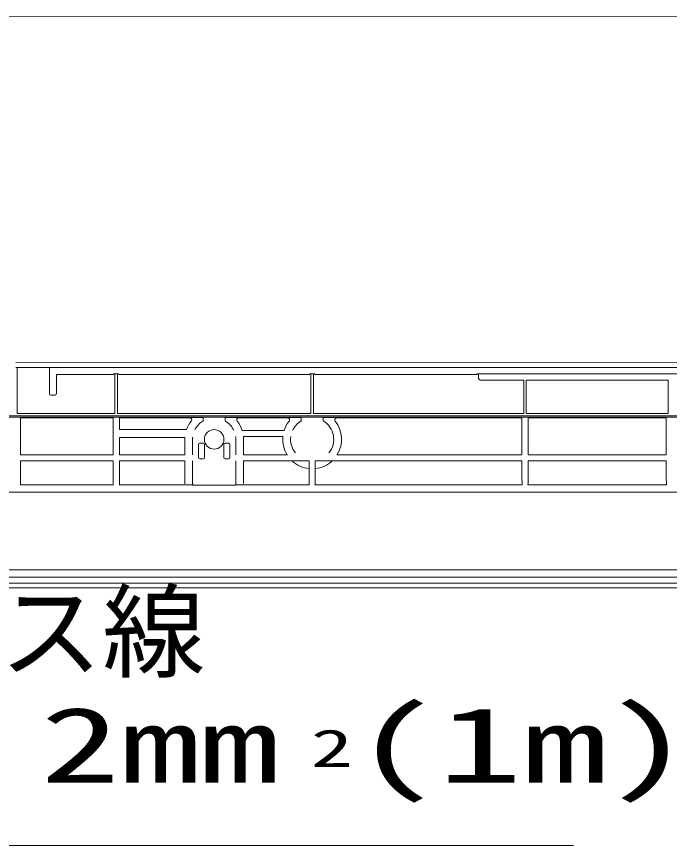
# Model space of a CAD drawing. Units: millimetres on the paper. Extents: x -305 to 305, y -152 to 152.
# Drawn here: x 54.6 to 71.26, y 71.07 to 92.22 of the extents above; entities that cross this region are included whole.
import ezdxf
from ezdxf.enums import TextEntityAlignment as Align

# ---------------------------------------------------------------- set-up
doc = ezdxf.new("R2010")
doc.units = ezdxf.units.MM
doc.layers.add('0-3_S3', color=7, linetype='Continuous', lineweight=9)
doc.styles.add('ＭＳ ゴシック', font='')
doc.styles.get('ＭＳ ゴシック').set_extended_font_data('MS Gothic')

msp = doc.modelspace()

# ---------------------------------------------------------------- linework, layer by layer
at = {"layer": '0-3_S3'}
for p, q in [((74.779, 92.223), (52.869, 92.216)), ((76.482, 83.394), (54.582, 83.387)), ((76.482, 83.274), (54.582, 83.267)), ((54.613, 82.096), (54.613, 83.267)), ((55.44, 82.593), (55.44, 83.267)), ((55.612, 83.088), (55.612, 82.593)), ((56.959, 83.088), (55.612, 83.088)), ((56.96, 83.09), (56.959, 83.088)), ((57.06, 83.09), (56.96, 83.09)), ((57.06, 83.09), (57.079, 83.108)), ((57.109, 83.109), (57.172, 83.109)), ((57.22, 83.09), (57.202, 83.108)), ((62.06, 83.09), (57.22, 83.09)), ((62.06, 83.09), (62.079, 83.108)), ((62.109, 83.109), (62.172, 83.109)), ((62.22, 83.09), (62.202, 83.108)), ((66.333, 83.09), (62.22, 83.09)), ((66.381, 83.109), (66.381, 83.012)), ((55.582, 82.563), (55.47, 82.563)), ((51.669, 82.032), (92.457, 82.032)), ((92.457, 82.002), (51.669, 82.002)), ((57.06, 81.984), (54.701, 81.984)), ((54.701, 81.984), (54.701, 81.044)), ((57.06, 81.044), (57.06, 81.984)), ((59.016, 81.984), (57.22, 81.984)), ((57.22, 81.984), (57.22, 81.684)), ((59.025, 81.989), (59.016, 81.984)), ((59.359, 81.989), (59.025, 81.989)), ((59.359, 81.906), (59.359, 81.989)), ((60.256, 81.989), (59.922, 81.989)), ((59.922, 81.989), (59.922, 81.906)), ((60.256, 81.989), (60.265, 81.984)), ((61.516, 81.984), (60.265, 81.984)), ((61.525, 81.989), (61.516, 81.984)), ((61.859, 81.989), (61.525, 81.989)), ((61.859, 81.906), (61.859, 81.989)), ((62.756, 81.989), (62.422, 81.989)), ((62.422, 81.989), (62.422, 81.906)), ((62.756, 81.989), (62.765, 81.984)), ((67.493, 81.984), (62.765, 81.984)), ((67.493, 81.044), (67.493, 81.984)), ((71.177, 81.984), (67.653, 81.984)), ((67.653, 81.984), (67.653, 81.044)), ((71.177, 81.044), (71.177, 81.984)), ((57.22, 81.684), (58.933, 81.684)), ((60.354, 81.664), (61.427, 81.664)), ((61.43, 81.66), (61.427, 81.664)), ((57.22, 81.484), (57.22, 81.044)), ((58.892, 81.484), (57.22, 81.484)), ((58.89, 81.044), (58.89, 81.434)), ((59.09, 81.039), (59.09, 81.434)), ((60.19, 81.434), (60.19, 81.039)), ((61.394, 81.504), (60.387, 81.504)), ((60.39, 81.434), (60.39, 81.044)), ((61.394, 81.504), (61.398, 81.508)), ((59.24, 81.304), (59.24, 80.964)), ((59.36, 81.334), (59.27, 81.334)), ((59.39, 80.964), (59.39, 81.304)), ((59.89, 80.964), (59.89, 81.304)), ((60.01, 81.334), (59.92, 81.334)), ((60.04, 80.964), (60.04, 81.304)), ((54.701, 81.044), (57.06, 81.044)), ((57.22, 81.044), (58.89, 81.044)), ((62.781, 81.044), (62.773, 81.04)), ((62.781, 81.044), (67.493, 81.044)), ((67.653, 81.044), (71.177, 81.044)), ((57.06, 80.884), (54.701, 80.884)), ((54.701, 80.884), (54.701, 80.276)), ((57.06, 80.276), (57.06, 80.884)), ((57.22, 80.884), (57.22, 80.276)), ((58.89, 80.884), (57.22, 80.884)), ((58.89, 80.409), (58.89, 80.884)), ((59.09, 80.292), (59.09, 80.889)), ((59.27, 80.934), (59.36, 80.934)), ((59.92, 80.934), (60.01, 80.934)), ((60.19, 80.889), (60.19, 80.292)), ((61.631, 80.884), (60.39, 80.884)), ((60.39, 80.884), (60.39, 80.409)), ((61.631, 80.884), (61.633, 80.889)), ((62.066, 80.889), (61.633, 80.889)), ((62.215, 80.889), (62.215, 80.693)), ((67.493, 80.409), (67.493, 80.884)), ((67.653, 80.884), (67.653, 80.409)), ((71.177, 80.884), (67.653, 80.884)), ((71.177, 80.409), (71.177, 80.884)), ((62.22, 80.688), (62.215, 80.693)), ((62.22, 80.688), (62.22, 80.409)), ((57.06, 80.276), (54.701, 80.276)), ((59.094, 80.276), (57.212, 80.276)), ((59.094, 80.276), (59.1, 80.269)), ((59.13, 80.268), (60.151, 80.268)), ((67.501, 80.276), (62.212, 80.276)), ((71.185, 80.276), (67.644, 80.276)), ((49.547, 80.084), (94.783, 80.084)), ((51.899, 78.103), (91.882, 78.103)), ((51.901, 77.914), (91.88, 77.914)), ((96.586, 77.649), (47.746, 77.649)), ((91.931, 77.767), (51.85, 77.767))]:
    msp.add_line(p, q, dxfattribs=at)
for points in [[(57.109, 83.109), (57.109, 82.096), (54.613, 82.096)], [(62.109, 83.109), (62.109, 82.096), (57.172, 82.096), (57.172, 83.109)], [(66.451, 82.942), (67.541, 82.942), (67.541, 82.096), (62.172, 82.096), (62.172, 83.109)], [(66.333, 83.09), (66.352, 83.109), (87.831, 83.109)], [(68.809, 71.073), (48.359, 71.073), (46.012, 82.25)], [(60.39, 81.044), (61.5, 81.044), (61.507, 81.04)], [(62.06, 80.409), (62.06, 80.688), (62.066, 80.693), (62.066, 80.889)], [(67.493, 80.884), (62.65, 80.884), (62.648, 80.889), (62.215, 80.889)], [(62.069, 80.276), (60.187, 80.276), (60.181, 80.269)]]:
    msp.add_lwpolyline(points, dxfattribs=at)
msp.add_lwpolyline([(67.605, 82.942), (71.225, 82.942), (71.225, 82.096), (67.605, 82.096)], close=True, dxfattribs=at)
msp.add_circle((59.64, 81.434), 0.25, dxfattribs=at)
for centre, radius, start, end in [((59.64, 81.434), 0.75, 140.925, 160.5288), ((59.016, 81.934), 0.05, 327.2404, 90), ((59.64, 81.434), 0.55, 120.8047, 153.5753), ((59.64, 81.434), 0.55, 24.1206, 59.1953), ((60.265, 81.934), 0.05, 90, 219.555), ((59.64, 81.434), 0.75, 17.8585, 38.6867), ((62.14, 81.434), 0.75, 141.6148, 162.1415), ((61.516, 81.934), 0.05, 316.9699, 90.3312), ((62.14, 81.434), 0.55, 120.8047, 155.8794), ((62.14, 81.434), 0.55, 320.9667, 59.1953), ((62.765, 81.934), 0.05, 84.7326, 220.289), ((62.14, 81.434), 0.75, 328.6678, 38.6867), ((59.64, 81.434), 0.75, 176.1774, 180), ((59.64, 81.434), 0.55, 174.2359, 180), ((59.64, 81.434), 0.55, 0, 7.8625), ((59.64, 81.434), 0.75, 0, 5.3554), ((62.14, 81.434), 0.75, 174.6446, 211.3322), ((62.14, 81.434), 0.55, 172.1375, 219.0333), ((62.14, 81.434), 0.75, 227.1666, 263.8768), ((62.14, 81.434), 0.75, 276.1232, 312.8334)]:
    msp.add_arc(centre, radius, start, end, dxfattribs=at)
for centre, major_axis, ratio, start_param, end_param in [((57.109, 83.108), (0.03, 0), 0.034921, 1.570796, 3.141677), ((57.172, 83.108), (0.03, 0), 0.034921, 6.283185, 7.853982), ((62.109, 83.108), (0.03, 0), 0.034921, 1.570796, 3.141677), ((62.172, 83.108), (0.03, 0), 0.034921, 6.283185, 7.853982), ((66.451, 83.012), (0.0496, 0.0496), 0.998783, 2.356194, 3.926382), ((55.47, 82.593), (0.0212, 0.0212), 0.998783, 2.356194, 3.926356), ((55.582, 82.593), (-0.0212, 0.0212), 0.998783, 2.356194, 3.926348), ((59.27, 81.304), (-0.0212, 0.0212), 0.998783, 5.497787, 7.067941), ((59.36, 81.304), (0.0212, 0.0212), 0.998783, 5.497787, 7.067948), ((59.92, 81.304), (-0.0212, 0.0212), 0.998783, 5.497787, 7.067941), ((60.01, 81.304), (0.0212, 0.0212), 0.998783, 5.497787, 7.067948), ((59.27, 80.964), (-0.0212, -0.0212), 0.998783, 5.497787, 7.067921), ((59.36, 80.964), (0.0212, -0.0212), 0.998783, 5.497787, 7.067921), ((59.92, 80.964), (-0.0212, -0.0212), 0.998783, 5.497787, 7.067921), ((60.01, 80.964), (0.0212, -0.0212), 0.998783, 5.497787, 7.067921), ((58.899, 80.575), (0, 0.3), 0.034921, 2.159163, 2.711144), ((60.382, 80.575), (0, 0.3), 0.034921, 3.585905, 4.127144), ((62.069, 80.575), (0, 0.3), 0.034921, 2.159163, 3.141593), ((62.212, 80.575), (0, 0.3), 0.034921, 3.141593, 4.127144), ((67.502, 80.575), (0, 0.3), 0.034921, 2.159163, 3.141593), ((67.644, 80.575), (0, 0.3), 0.034921, 3.141593, 4.127144), ((71.185, 80.575), (0, 0.3), 0.034921, 2.159163, 3.141593), ((59.094, 80.575), (0, 0.3), 0.034921, 2.801746, 3.141593), ((59.13, 80.269), (0.03, 0), 0.034921, 3.141593, 4.712389), ((60.151, 80.269), (0.03, 0), 0.034921, 4.712389, 6.283185), ((60.187, 80.575), (0, 0.3), 0.034921, 3.141593, 3.481427)]:
    msp.add_ellipse(centre, major_axis=major_axis, ratio=ratio, start_param=start_param, end_param=end_param, dxfattribs=at)

# ---------------------------------------------------------------- texts
at = {"layer": '0-3_S3', "style": 'ＭＳ ゴシック'}
msp.add_text('アース線', height=1.924, dxfattribs=at).set_placement((48.913, 74.983), align=Align.BOTTOM_LEFT)
for s, height, width, p in [('(1m)', 1.924, 1.65, (63.184, 72.098)), ('IV 2mm', 1.924, 1.55, (49.121, 72.098)), ('2', 0.962, 1.65, (62.102, 72.783))]:
    msp.add_text(s, height=height, dxfattribs=dict(at, width=width)).set_placement(p, align=Align.BOTTOM_LEFT)

doc.saveas('drawing.dxf')
